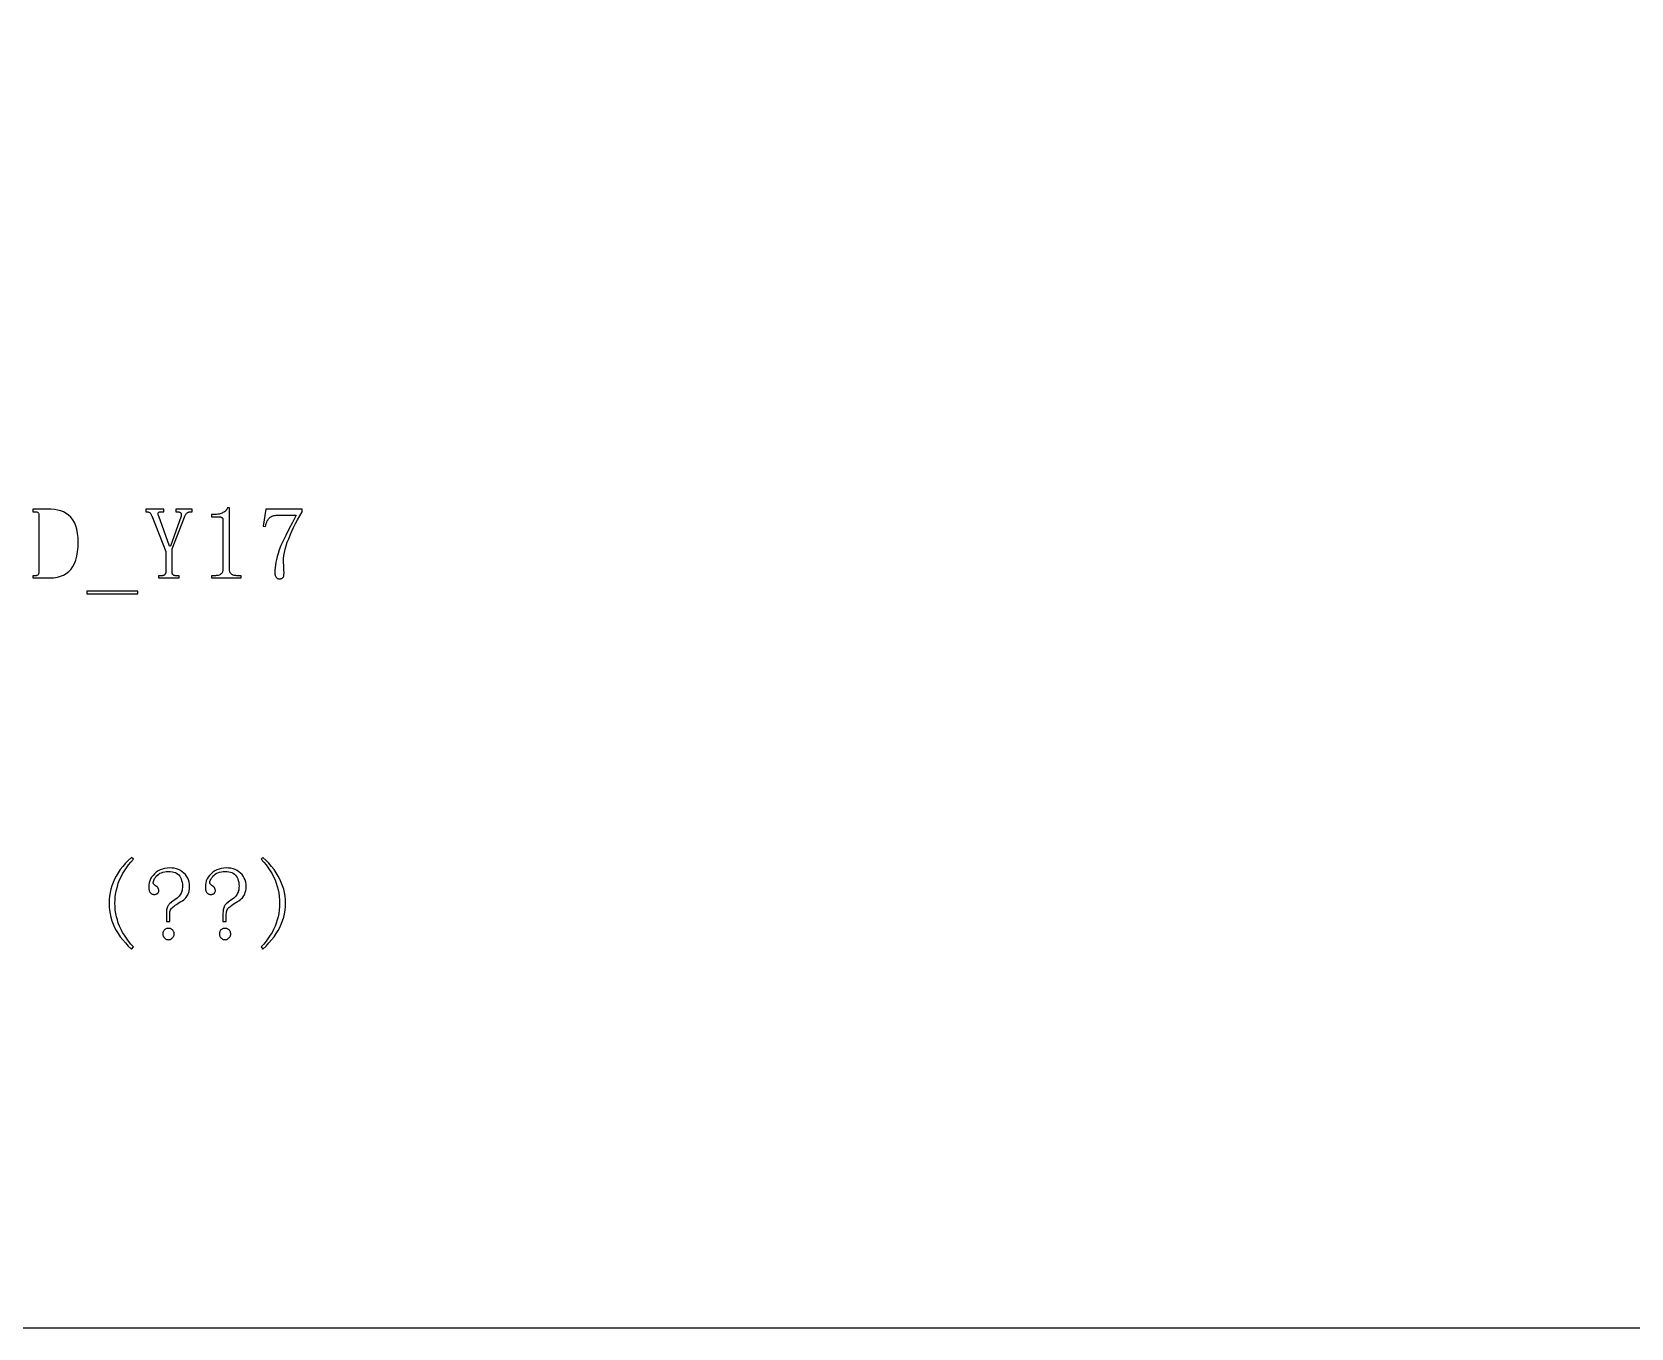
# Model space of a CAD drawing. Extents: x -190 to 190, y -140 to 140.
# Drawn here: x -86.3 to 0, y -140 to -70 of the extents above; entities that cross this region are included whole.
import ezdxf

# ---------------------------------------------------------------- set-up
doc = ezdxf.new("R2010")
doc.units = 0
doc.header["$MEASUREMENT"] = 0
doc.layers.get('0').update_dxf_attribs({"linetype": 'CONTINUOUS'})

msp = doc.modelspace()

# ---------------------------------------------------------------- linework, layer by layer
msp.add_lwpolyline([(-190, 135.000039, -0.414214), (-185, 140.000049), (-185, 140.000049), (185, 140.000049), (185, 140.000049, -0.414214), (190, 135.000039), (190, 135.000039), (190, -134.999961), (190, -134.999961, -0.414214), (185, -139.999951), (185, -139.999951), (-185, -139.999951), (-185, -139.999951, -0.414214), (-190, -134.999961), (-190, -134.999961), (-190, 135.000039)], format="xyb")
for points in [[(-85.3, -95.78), (-86.27, -95.78), (-86.27, -95.78), (-86.27, -95.91), (-86.27, -95.91), (-86.09, -95.91), (-86.09, -95.91), (-86.07, -95.92), (-86.07, -95.92), (-86.05, -95.92), (-86.05, -95.92), (-86.03, -95.93), (-86.03, -95.93), (-86.01, -95.95), (-86.01, -95.95), (-85.99, -95.96), (-85.99, -95.96), (-85.98, -95.98), (-85.98, -95.98), (-85.97, -95.99), (-85.97, -95.99), (-85.95, -96.03), (-85.95, -96.03), (-85.95, -99.23), (-85.95, -99.23), (-85.96, -99.25), (-85.96, -99.25), (-85.96, -99.27), (-85.96, -99.27), (-85.97, -99.28), (-85.97, -99.28), (-85.98, -99.3), (-85.98, -99.3), (-85.99, -99.31), (-85.99, -99.31), (-86, -99.33), (-86, -99.33), (-86.06, -99.36), (-86.06, -99.36), (-86.08, -99.36), (-86.08, -99.36), (-86.1, -99.37), (-86.1, -99.37), (-86.27, -99.37), (-86.27, -99.37), (-86.27, -99.49), (-86.27, -99.49), (-85.35, -99.49), (-85.35, -99.49), (-85.15, -99.48), (-85.15, -99.48), (-84.95, -99.45), (-84.95, -99.45), (-84.78, -99.4), (-84.78, -99.4), (-84.61, -99.34), (-84.61, -99.34), (-84.47, -99.25), (-84.47, -99.25), (-84.33, -99.14), (-84.33, -99.14), (-84.21, -99.02), (-84.21, -99.02), (-84.11, -98.87), (-84.11, -98.87), (-84.02, -98.71), (-84.02, -98.71), (-83.95, -98.52), (-83.95, -98.52), (-83.9, -98.31), (-83.9, -98.31), (-83.86, -98.08), (-83.86, -98.08), (-83.83, -97.83), (-83.83, -97.83), (-83.83, -97.31), (-83.83, -97.31), (-83.86, -97.08), (-83.86, -97.08), (-83.9, -96.86), (-83.9, -96.86), (-83.96, -96.67), (-83.96, -96.67), (-84.03, -96.5), (-84.03, -96.5), (-84.12, -96.35), (-84.12, -96.35), (-84.23, -96.21), (-84.23, -96.21), (-84.35, -96.1), (-84.35, -96.1), (-84.48, -96), (-84.48, -96), (-84.62, -95.92), (-84.62, -95.92), (-84.77, -95.86), (-84.77, -95.86), (-84.94, -95.82), (-84.94, -95.82), (-85.11, -95.79), (-85.11, -95.79), (-85.3, -95.78)], [(-78.26, -96.12), (-78.27, -96.16), (-78.27, -96.16), (-78.85, -97.77), (-78.85, -97.77), (-78.89, -97.77), (-78.89, -97.77), (-79.48, -96.16), (-79.48, -96.16), (-79.49, -96.12), (-79.49, -96.12), (-79.5, -96.09), (-79.5, -96.09), (-79.5, -96.06), (-79.5, -96.06), (-79.5, -96.03), (-79.5, -96.03), (-79.5, -96.01), (-79.5, -96.01), (-79.5, -95.98), (-79.5, -95.98), (-79.49, -95.96), (-79.49, -95.96), (-79.49, -95.95), (-79.49, -95.95), (-79.47, -95.94), (-79.47, -95.94), (-79.46, -95.93), (-79.46, -95.93), (-79.44, -95.92), (-79.44, -95.92), (-79.41, -95.91), (-79.41, -95.91), (-79.38, -95.91), (-79.38, -95.91), (-79.34, -95.91), (-79.34, -95.91), (-79.21, -95.91), (-79.21, -95.91), (-79.21, -95.78), (-79.21, -95.78), (-80.17, -95.78), (-80.17, -95.78), (-80.17, -95.91), (-80.17, -95.91), (-80.13, -95.91), (-80.13, -95.91), (-80.1, -95.91), (-80.1, -95.91), (-80.08, -95.91), (-80.08, -95.91), (-80.05, -95.92), (-80.05, -95.92), (-80.03, -95.93), (-80.03, -95.93), (-80.01, -95.94), (-80.01, -95.94), (-79.98, -95.95), (-79.98, -95.95), (-79.96, -95.96), (-79.96, -95.96), (-79.94, -95.98), (-79.94, -95.98), (-79.93, -96.01), (-79.93, -96.01), (-79.91, -96.03), (-79.91, -96.03), (-79.89, -96.06), (-79.89, -96.06), (-79.88, -96.08), (-79.88, -96.08), (-79.87, -96.11), (-79.87, -96.11), (-79.85, -96.14), (-79.85, -96.14), (-79.1, -98.06), (-79.1, -98.06), (-79.1, -99.19), (-79.1, -99.19), (-79.1, -99.21), (-79.1, -99.21), (-79.11, -99.23), (-79.11, -99.23), (-79.11, -99.25), (-79.11, -99.25), (-79.12, -99.27), (-79.12, -99.27), (-79.13, -99.28), (-79.13, -99.28), (-79.14, -99.3), (-79.14, -99.3), (-79.16, -99.31), (-79.16, -99.31), (-79.17, -99.33), (-79.17, -99.33), (-79.19, -99.34), (-79.19, -99.34), (-79.2, -99.35), (-79.2, -99.35), (-79.22, -99.36), (-79.22, -99.36), (-79.25, -99.36), (-79.25, -99.36), (-79.27, -99.37), (-79.27, -99.37), (-79.3, -99.37), (-79.3, -99.37), (-79.49, -99.37), (-79.49, -99.37), (-79.49, -99.49), (-79.49, -99.49), (-78.37, -99.49), (-78.37, -99.49), (-78.37, -99.37), (-78.37, -99.37), (-78.56, -99.37), (-78.56, -99.37), (-78.59, -99.37), (-78.59, -99.37), (-78.61, -99.36), (-78.61, -99.36), (-78.64, -99.36), (-78.64, -99.36), (-78.66, -99.35), (-78.66, -99.35), (-78.68, -99.34), (-78.68, -99.34), (-78.7, -99.33), (-78.7, -99.33), (-78.71, -99.31), (-78.71, -99.31), (-78.73, -99.3), (-78.73, -99.3), (-78.73, -99.28), (-78.73, -99.28), (-78.74, -99.27), (-78.74, -99.27), (-78.75, -99.25), (-78.75, -99.25), (-78.75, -99.23), (-78.75, -99.23), (-78.75, -99.21), (-78.75, -99.21), (-78.76, -99.19), (-78.76, -99.19), (-78.76, -97.92), (-78.76, -97.92), (-78.09, -96.2), (-78.09, -96.2), (-78.07, -96.16), (-78.07, -96.16), (-78.05, -96.12), (-78.05, -96.12), (-78.03, -96.08), (-78.03, -96.08), (-78.01, -96.05), (-78.01, -96.05), (-77.99, -96.02), (-77.99, -96.02), (-77.96, -96), (-77.96, -96), (-77.94, -95.98), (-77.94, -95.98), (-77.91, -95.96), (-77.91, -95.96), (-77.89, -95.94), (-77.89, -95.94), (-77.86, -95.93), (-77.86, -95.93), (-77.83, -95.92), (-77.83, -95.92), (-77.8, -95.91), (-77.8, -95.91), (-77.77, -95.91), (-77.77, -95.91), (-77.74, -95.91), (-77.74, -95.91), (-77.67, -95.91), (-77.67, -95.91), (-77.67, -95.78), (-77.67, -95.78), (-78.55, -95.78), (-78.55, -95.78), (-78.55, -95.91), (-78.55, -95.91), (-78.51, -95.91), (-78.51, -95.91), (-78.46, -95.91), (-78.46, -95.91), (-78.43, -95.91), (-78.43, -95.91), (-78.39, -95.92), (-78.39, -95.92), (-78.36, -95.93), (-78.36, -95.93), (-78.34, -95.94), (-78.34, -95.94), (-78.32, -95.95), (-78.32, -95.95), (-78.3, -95.96), (-78.3, -95.96), (-78.28, -95.98), (-78.28, -95.98), (-78.27, -96.01), (-78.27, -96.01), (-78.26, -96.03), (-78.26, -96.03), (-78.26, -96.06), (-78.26, -96.06), (-78.26, -96.09), (-78.26, -96.09), (-78.26, -96.12)], [(-75.66, -99.01), (-75.66, -95.71), (-75.66, -95.71), (-75.76, -95.71), (-75.76, -95.71), (-75.78, -95.76), (-75.78, -95.76), (-75.81, -95.8), (-75.81, -95.8), (-75.84, -95.84), (-75.84, -95.84), (-75.88, -95.88), (-75.88, -95.88), (-75.92, -95.91), (-75.92, -95.91), (-75.96, -95.94), (-75.96, -95.94), (-76.01, -95.96), (-76.01, -95.96), (-76.05, -95.99), (-76.05, -95.99), (-76.11, -96.01), (-76.11, -96.01), (-76.16, -96.03), (-76.16, -96.03), (-76.22, -96.04), (-76.22, -96.04), (-76.29, -96.05), (-76.29, -96.05), (-76.35, -96.06), (-76.35, -96.06), (-76.42, -96.06), (-76.42, -96.06), (-76.62, -96.06), (-76.62, -96.06), (-76.62, -96.19), (-76.62, -96.19), (-76.23, -96.19), (-76.23, -96.19), (-76.2, -96.19), (-76.2, -96.19), (-76.17, -96.19), (-76.17, -96.19), (-76.14, -96.19), (-76.14, -96.19), (-76.12, -96.2), (-76.12, -96.2), (-76.1, -96.21), (-76.1, -96.21), (-76.08, -96.22), (-76.08, -96.22), (-76.06, -96.23), (-76.06, -96.23), (-76.05, -96.24), (-76.05, -96.24), (-76.03, -96.26), (-76.03, -96.26), (-76.02, -96.28), (-76.02, -96.28), (-76.02, -96.3), (-76.02, -96.3), (-76.01, -96.33), (-76.01, -96.33), (-76.01, -96.35), (-76.01, -96.35), (-76.01, -96.38), (-76.01, -96.38), (-76.01, -99.01), (-76.01, -99.01), (-76.01, -99.05), (-76.01, -99.05), (-76.01, -99.1), (-76.01, -99.1), (-76.03, -99.14), (-76.03, -99.14), (-76.04, -99.18), (-76.04, -99.18), (-76.06, -99.21), (-76.06, -99.21), (-76.09, -99.24), (-76.09, -99.24), (-76.12, -99.27), (-76.12, -99.27), (-76.15, -99.3), (-76.15, -99.3), (-76.18, -99.32), (-76.18, -99.32), (-76.22, -99.33), (-76.22, -99.33), (-76.26, -99.35), (-76.26, -99.35), (-76.31, -99.36), (-76.31, -99.36), (-76.37, -99.36), (-76.37, -99.36), (-76.42, -99.37), (-76.42, -99.37), (-76.62, -99.37), (-76.62, -99.37), (-76.62, -99.49), (-76.62, -99.49), (-75.03, -99.49), (-75.03, -99.49), (-75.03, -99.37), (-75.03, -99.37), (-75.26, -99.37), (-75.26, -99.37), (-75.31, -99.36), (-75.31, -99.36), (-75.36, -99.36), (-75.36, -99.36), (-75.41, -99.35), (-75.41, -99.35), (-75.45, -99.33), (-75.45, -99.33), (-75.49, -99.32), (-75.49, -99.32), (-75.53, -99.3), (-75.53, -99.3), (-75.56, -99.27), (-75.56, -99.27), (-75.59, -99.24), (-75.59, -99.24), (-75.61, -99.21), (-75.61, -99.21), (-75.63, -99.18), (-75.63, -99.18), (-75.64, -99.14), (-75.64, -99.14), (-75.65, -99.1), (-75.65, -99.1), (-75.66, -99.05), (-75.66, -99.05), (-75.66, -99.01)], [(-71.86, -96.14), (-71.73, -95.92), (-71.73, -95.92), (-71.73, -95.78), (-71.73, -95.78), (-73.7, -95.78), (-73.7, -95.78), (-73.84, -96.69), (-73.84, -96.69), (-73.71, -96.71), (-73.71, -96.71), (-73.7, -96.63), (-73.7, -96.63), (-73.67, -96.55), (-73.67, -96.55), (-73.65, -96.48), (-73.65, -96.48), (-73.62, -96.41), (-73.62, -96.41), (-73.58, -96.36), (-73.58, -96.36), (-73.55, -96.3), (-73.55, -96.3), (-73.51, -96.26), (-73.51, -96.26), (-73.46, -96.21), (-73.46, -96.21), (-73.42, -96.18), (-73.42, -96.18), (-73.37, -96.15), (-73.37, -96.15), (-73.32, -96.13), (-73.32, -96.13), (-73.26, -96.12), (-73.26, -96.12), (-73.2, -96.11), (-73.2, -96.11), (-73.13, -96.1), (-73.13, -96.1), (-72.05, -96.1), (-72.05, -96.1), (-72.26, -96.5), (-72.26, -96.5), (-72.46, -96.86), (-72.46, -96.86), (-72.62, -97.19), (-72.62, -97.19), (-72.76, -97.48), (-72.76, -97.48), (-72.88, -97.74), (-72.88, -97.74), (-72.97, -97.97), (-72.97, -97.97), (-73.03, -98.16), (-73.03, -98.16), (-73.08, -98.33), (-73.08, -98.33), (-73.12, -98.49), (-73.12, -98.49), (-73.15, -98.64), (-73.15, -98.64), (-73.18, -98.79), (-73.18, -98.79), (-73.2, -98.92), (-73.2, -98.92), (-73.21, -99.05), (-73.21, -99.05), (-73.21, -99.17), (-73.21, -99.17), (-73.21, -99.23), (-73.21, -99.23), (-73.21, -99.28), (-73.21, -99.28), (-73.2, -99.33), (-73.2, -99.33), (-73.19, -99.36), (-73.19, -99.36), (-73.18, -99.4), (-73.18, -99.4), (-73.16, -99.43), (-73.16, -99.43), (-73.14, -99.45), (-73.14, -99.45), (-73.12, -99.47), (-73.12, -99.47), (-73.1, -99.49), (-73.1, -99.49), (-73.08, -99.51), (-73.08, -99.51), (-73.05, -99.52), (-73.05, -99.52), (-73.02, -99.53), (-73.02, -99.53), (-72.99, -99.53), (-72.99, -99.53), (-72.96, -99.53), (-72.96, -99.53), (-72.93, -99.53), (-72.93, -99.53), (-72.89, -99.53), (-72.89, -99.53), (-72.86, -99.52), (-72.86, -99.52), (-72.83, -99.51), (-72.83, -99.51), (-72.81, -99.5), (-72.81, -99.5), (-72.79, -99.48), (-72.79, -99.48), (-72.77, -99.46), (-72.77, -99.46), (-72.75, -99.44), (-72.75, -99.44), (-72.74, -99.42), (-72.74, -99.42), (-72.73, -99.39), (-72.73, -99.39), (-72.72, -99.35), (-72.72, -99.35), (-72.72, -99.31), (-72.72, -99.31), (-72.72, -99.27), (-72.72, -99.27), (-72.71, -99.23), (-72.71, -99.23), (-72.71, -99.17), (-72.71, -99.17), (-72.72, -99.11), (-72.72, -99.11), (-72.72, -99.05), (-72.72, -99.05), (-72.72, -98.99), (-72.72, -98.99), (-72.72, -98.94), (-72.72, -98.94), (-72.72, -98.89), (-72.72, -98.89), (-72.73, -98.84), (-72.73, -98.84), (-72.73, -98.8), (-72.73, -98.8), (-72.73, -98.76), (-72.73, -98.76), (-72.74, -98.72), (-72.74, -98.72), (-72.74, -98.68), (-72.74, -98.68), (-72.74, -98.65), (-72.74, -98.65), (-72.74, -98.62), (-72.74, -98.62), (-72.74, -98.59), (-72.74, -98.59), (-72.74, -98.44), (-72.74, -98.44), (-72.72, -98.28), (-72.72, -98.28), (-72.69, -98.11), (-72.69, -98.11), (-72.65, -97.94), (-72.65, -97.94), (-72.6, -97.76), (-72.6, -97.76), (-72.54, -97.56), (-72.54, -97.56), (-72.46, -97.37), (-72.46, -97.37), (-72.38, -97.17), (-72.38, -97.17), (-72.3, -96.97), (-72.3, -96.97), (-72.2, -96.76), (-72.2, -96.76), (-72.09, -96.55), (-72.09, -96.55), (-71.98, -96.35), (-71.98, -96.35), (-71.86, -96.14)], [(-83.35, -100.21), (-83.35, -100.34), (-83.35, -100.34), (-80.6, -100.34), (-80.6, -100.34), (-80.6, -100.21), (-80.6, -100.21), (-83.35, -100.21)], [(-80.98, -114.83), (-80.84, -114.68), (-80.84, -114.68), (-80.95, -114.58), (-80.95, -114.58), (-81.12, -114.74), (-81.12, -114.74), (-81.27, -114.9), (-81.27, -114.9), (-81.42, -115.07), (-81.42, -115.07), (-81.55, -115.24), (-81.55, -115.24), (-81.67, -115.41), (-81.67, -115.41), (-81.77, -115.59), (-81.77, -115.59), (-81.87, -115.76), (-81.87, -115.76), (-81.94, -115.94), (-81.94, -115.94), (-82.01, -116.12), (-82.01, -116.12), (-82.06, -116.3), (-82.06, -116.3), (-82.1, -116.48), (-82.1, -116.48), (-82.13, -116.67), (-82.13, -116.67), (-82.15, -116.86), (-82.15, -116.86), (-82.16, -117.05), (-82.16, -117.05), (-82.15, -117.25), (-82.15, -117.25), (-82.13, -117.44), (-82.13, -117.44), (-82.1, -117.63), (-82.1, -117.63), (-82.06, -117.81), (-82.06, -117.81), (-82.01, -118), (-82.01, -118), (-81.94, -118.18), (-81.94, -118.18), (-81.87, -118.36), (-81.87, -118.36), (-81.77, -118.53), (-81.77, -118.53), (-81.67, -118.7), (-81.67, -118.7), (-81.55, -118.87), (-81.55, -118.87), (-81.42, -119.04), (-81.42, -119.04), (-81.27, -119.2), (-81.27, -119.2), (-81.12, -119.37), (-81.12, -119.37), (-80.95, -119.53), (-80.95, -119.53), (-80.84, -119.42), (-80.84, -119.42), (-80.98, -119.26), (-80.98, -119.26), (-81.1, -119.11), (-81.1, -119.11), (-81.22, -118.95), (-81.22, -118.95), (-81.33, -118.79), (-81.33, -118.79), (-81.43, -118.63), (-81.43, -118.63), (-81.51, -118.47), (-81.51, -118.47), (-81.59, -118.3), (-81.59, -118.3), (-81.66, -118.14), (-81.66, -118.14), (-81.71, -117.96), (-81.71, -117.96), (-81.76, -117.79), (-81.76, -117.79), (-81.79, -117.61), (-81.79, -117.61), (-81.82, -117.43), (-81.82, -117.43), (-81.83, -117.24), (-81.83, -117.24), (-81.84, -117.05), (-81.84, -117.05), (-81.83, -116.87), (-81.83, -116.87), (-81.82, -116.69), (-81.82, -116.69), (-81.79, -116.5), (-81.79, -116.5), (-81.76, -116.33), (-81.76, -116.33), (-81.71, -116.15), (-81.71, -116.15), (-81.66, -115.98), (-81.66, -115.98), (-81.59, -115.8), (-81.59, -115.8), (-81.51, -115.63), (-81.51, -115.63), (-81.43, -115.47), (-81.43, -115.47), (-81.33, -115.3), (-81.33, -115.3), (-81.22, -115.14), (-81.22, -115.14), (-81.1, -114.99), (-81.1, -114.99), (-80.98, -114.83)], [(-73.85, -114.58), (-73.95, -114.68), (-73.95, -114.68), (-73.81, -114.83), (-73.81, -114.83), (-73.68, -114.99), (-73.68, -114.99), (-73.57, -115.14), (-73.57, -115.14), (-73.46, -115.3), (-73.46, -115.3), (-73.36, -115.47), (-73.36, -115.47), (-73.28, -115.63), (-73.28, -115.63), (-73.2, -115.8), (-73.2, -115.8), (-73.13, -115.98), (-73.13, -115.98), (-73.08, -116.15), (-73.08, -116.15), (-73.03, -116.33), (-73.03, -116.33), (-73, -116.5), (-73, -116.5), (-72.97, -116.69), (-72.97, -116.69), (-72.96, -116.87), (-72.96, -116.87), (-72.95, -117.05), (-72.95, -117.05), (-72.96, -117.24), (-72.96, -117.24), (-72.97, -117.43), (-72.97, -117.43), (-73, -117.61), (-73, -117.61), (-73.03, -117.79), (-73.03, -117.79), (-73.08, -117.96), (-73.08, -117.96), (-73.13, -118.14), (-73.13, -118.14), (-73.2, -118.3), (-73.2, -118.3), (-73.28, -118.47), (-73.28, -118.47), (-73.36, -118.63), (-73.36, -118.63), (-73.46, -118.79), (-73.46, -118.79), (-73.57, -118.95), (-73.57, -118.95), (-73.68, -119.11), (-73.68, -119.11), (-73.81, -119.26), (-73.81, -119.26), (-73.95, -119.42), (-73.95, -119.42), (-73.85, -119.53), (-73.85, -119.53), (-73.68, -119.37), (-73.68, -119.37), (-73.53, -119.2), (-73.53, -119.2), (-73.39, -119.04), (-73.39, -119.04), (-73.25, -118.87), (-73.25, -118.87), (-73.14, -118.7), (-73.14, -118.7), (-73.03, -118.53), (-73.03, -118.53), (-72.94, -118.36), (-72.94, -118.36), (-72.86, -118.18), (-72.86, -118.18), (-72.79, -118), (-72.79, -118), (-72.73, -117.81), (-72.73, -117.81), (-72.69, -117.63), (-72.69, -117.63), (-72.66, -117.44), (-72.66, -117.44), (-72.64, -117.25), (-72.64, -117.25), (-72.63, -117.05), (-72.63, -117.05), (-72.64, -116.86), (-72.64, -116.86), (-72.66, -116.67), (-72.66, -116.67), (-72.69, -116.48), (-72.69, -116.48), (-72.73, -116.3), (-72.73, -116.3), (-72.79, -116.12), (-72.79, -116.12), (-72.86, -115.94), (-72.86, -115.94), (-72.94, -115.76), (-72.94, -115.76), (-73.03, -115.59), (-73.03, -115.59), (-73.14, -115.41), (-73.14, -115.41), (-73.25, -115.24), (-73.25, -115.24), (-73.39, -115.07), (-73.39, -115.07), (-73.53, -114.9), (-73.53, -114.9), (-73.68, -114.74), (-73.68, -114.74), (-73.85, -114.58)], [(-79.76, -116.58), (-79.73, -116.58), (-79.73, -116.58), (-79.7, -116.58), (-79.7, -116.58), (-79.67, -116.58), (-79.67, -116.58), (-79.64, -116.57), (-79.64, -116.57), (-79.61, -116.56), (-79.61, -116.56), (-79.59, -116.55), (-79.59, -116.55), (-79.57, -116.54), (-79.57, -116.54), (-79.55, -116.53), (-79.55, -116.53), (-79.53, -116.51), (-79.53, -116.51), (-79.51, -116.5), (-79.51, -116.5), (-79.5, -116.48), (-79.5, -116.48), (-79.49, -116.46), (-79.49, -116.46), (-79.48, -116.43), (-79.48, -116.43), (-79.48, -116.4), (-79.48, -116.4), (-79.48, -116.37), (-79.48, -116.37), (-79.48, -116.35), (-79.48, -116.35), (-79.48, -116.33), (-79.48, -116.33), (-79.49, -116.3), (-79.49, -116.3), (-79.49, -116.28), (-79.49, -116.28), (-79.5, -116.26), (-79.5, -116.26), (-79.51, -116.24), (-79.51, -116.24), (-79.52, -116.22), (-79.52, -116.22), (-79.53, -116.21), (-79.53, -116.21), (-79.54, -116.19), (-79.54, -116.19), (-79.55, -116.18), (-79.55, -116.18), (-79.57, -116.16), (-79.57, -116.16), (-79.59, -116.15), (-79.59, -116.15), (-79.61, -116.14), (-79.61, -116.14), (-79.63, -116.12), (-79.63, -116.12), (-79.65, -116.11), (-79.65, -116.11), (-79.67, -116.09), (-79.67, -116.09), (-79.68, -116.08), (-79.68, -116.08), (-79.7, -116.07), (-79.7, -116.07), (-79.71, -116.06), (-79.71, -116.06), (-79.72, -116.05), (-79.72, -116.05), (-79.73, -116.04), (-79.73, -116.04), (-79.74, -116.03), (-79.74, -116.03), (-79.75, -116.02), (-79.75, -116.02), (-79.76, -116.01), (-79.76, -116.01), (-79.76, -115.99), (-79.76, -115.99), (-79.77, -115.98), (-79.77, -115.98), (-79.77, -115.96), (-79.77, -115.96), (-79.77, -115.94), (-79.77, -115.94), (-79.76, -115.89), (-79.76, -115.89), (-79.75, -115.83), (-79.75, -115.83), (-79.73, -115.77), (-79.73, -115.77), (-79.7, -115.72), (-79.7, -115.72), (-79.66, -115.66), (-79.66, -115.66), (-79.61, -115.6), (-79.61, -115.6), (-79.55, -115.54), (-79.55, -115.54), (-79.48, -115.49), (-79.48, -115.49), (-79.41, -115.44), (-79.41, -115.44), (-79.33, -115.41), (-79.33, -115.41), (-79.25, -115.38), (-79.25, -115.38), (-79.15, -115.36), (-79.15, -115.36), (-79.05, -115.35), (-79.05, -115.35), (-78.94, -115.35), (-78.94, -115.35), (-78.84, -115.35), (-78.84, -115.35), (-78.74, -115.36), (-78.74, -115.36), (-78.66, -115.38), (-78.66, -115.38), (-78.58, -115.4), (-78.58, -115.4), (-78.51, -115.44), (-78.51, -115.44), (-78.45, -115.48), (-78.45, -115.48), (-78.39, -115.53), (-78.39, -115.53), (-78.34, -115.59), (-78.34, -115.59), (-78.3, -115.66), (-78.3, -115.66), (-78.26, -115.73), (-78.26, -115.73), (-78.24, -115.82), (-78.24, -115.82), (-78.22, -115.92), (-78.22, -115.92), (-78.2, -116.02), (-78.2, -116.02), (-78.2, -116.14), (-78.2, -116.14), (-78.2, -116.21), (-78.2, -116.21), (-78.21, -116.28), (-78.21, -116.28), (-78.22, -116.35), (-78.22, -116.35), (-78.23, -116.41), (-78.23, -116.41), (-78.25, -116.46), (-78.25, -116.46), (-78.27, -116.52), (-78.27, -116.52), (-78.3, -116.57), (-78.3, -116.57), (-78.33, -116.62), (-78.33, -116.62), (-78.37, -116.67), (-78.37, -116.67), (-78.42, -116.72), (-78.42, -116.72), (-78.49, -116.78), (-78.49, -116.78), (-78.56, -116.83), (-78.56, -116.83), (-78.64, -116.89), (-78.64, -116.89), (-78.73, -116.96), (-78.73, -116.96), (-78.78, -116.99), (-78.78, -116.99), (-78.83, -117.03), (-78.83, -117.03), (-78.87, -117.07), (-78.87, -117.07), (-78.91, -117.1), (-78.91, -117.1), (-78.94, -117.14), (-78.94, -117.14), (-78.97, -117.18), (-78.97, -117.18), (-78.99, -117.22), (-78.99, -117.22), (-79.01, -117.26), (-79.01, -117.26), (-79.03, -117.31), (-79.03, -117.31), (-79.04, -117.36), (-79.04, -117.36), (-79.05, -117.41), (-79.05, -117.41), (-79.06, -117.47), (-79.06, -117.47), (-79.06, -117.53), (-79.06, -117.53), (-79.06, -117.6), (-79.06, -117.6), (-79.06, -118.04), (-79.06, -118.04), (-78.88, -118.04), (-78.88, -118.04), (-78.88, -117.65), (-78.88, -117.65), (-78.88, -117.58), (-78.88, -117.58), (-78.87, -117.52), (-78.87, -117.52), (-78.86, -117.46), (-78.86, -117.46), (-78.84, -117.41), (-78.84, -117.41), (-78.81, -117.36), (-78.81, -117.36), (-78.78, -117.32), (-78.78, -117.32), (-78.74, -117.29), (-78.74, -117.29), (-78.7, -117.25), (-78.7, -117.25), (-78.65, -117.21), (-78.65, -117.21), (-78.59, -117.17), (-78.59, -117.17), (-78.52, -117.12), (-78.52, -117.12), (-78.45, -117.08), (-78.45, -117.08), (-78.37, -117.02), (-78.37, -117.02), (-78.28, -116.97), (-78.28, -116.97), (-78.2, -116.92), (-78.2, -116.92), (-78.13, -116.87), (-78.13, -116.87), (-78.07, -116.82), (-78.07, -116.82), (-78.02, -116.77), (-78.02, -116.77), (-77.97, -116.71), (-77.97, -116.71), (-77.94, -116.65), (-77.94, -116.65), (-77.91, -116.6), (-77.91, -116.6), (-77.88, -116.54), (-77.88, -116.54), (-77.86, -116.48), (-77.86, -116.48), (-77.84, -116.42), (-77.84, -116.42), (-77.83, -116.36), (-77.83, -116.36), (-77.82, -116.29), (-77.82, -116.29), (-77.81, -116.22), (-77.81, -116.22), (-77.81, -116.15), (-77.81, -116.15), (-77.82, -116.03), (-77.82, -116.03), (-77.84, -115.91), (-77.84, -115.91), (-77.87, -115.8), (-77.87, -115.8), (-77.91, -115.7), (-77.91, -115.7), (-77.97, -115.6), (-77.97, -115.6), (-78.04, -115.51), (-78.04, -115.51), (-78.12, -115.43), (-78.12, -115.43), (-78.21, -115.36), (-78.21, -115.36), (-78.3, -115.29), (-78.3, -115.29), (-78.41, -115.24), (-78.41, -115.24), (-78.52, -115.2), (-78.52, -115.2), (-78.64, -115.17), (-78.64, -115.17), (-78.76, -115.16), (-78.76, -115.16), (-78.89, -115.15), (-78.89, -115.15), (-79.03, -115.16), (-79.03, -115.16), (-79.16, -115.18), (-79.16, -115.18), (-79.28, -115.21), (-79.28, -115.21), (-79.4, -115.25), (-79.4, -115.25), (-79.5, -115.31), (-79.5, -115.31), (-79.61, -115.38), (-79.61, -115.38), (-79.7, -115.46), (-79.7, -115.46), (-79.78, -115.55), (-79.78, -115.55), (-79.86, -115.64), (-79.86, -115.64), (-79.92, -115.74), (-79.92, -115.74), (-79.96, -115.84), (-79.96, -115.84), (-79.99, -115.95), (-79.99, -115.95), (-80.01, -116.06), (-80.01, -116.06), (-80.02, -116.17), (-80.02, -116.17), (-80.02, -116.23), (-80.02, -116.23), (-80.01, -116.29), (-80.01, -116.29), (-80, -116.34), (-80, -116.34), (-79.99, -116.39), (-79.99, -116.39), (-79.98, -116.42), (-79.98, -116.42), (-79.96, -116.46), (-79.96, -116.46), (-79.94, -116.48), (-79.94, -116.48), (-79.91, -116.51), (-79.91, -116.51), (-79.89, -116.53), (-79.89, -116.53), (-79.86, -116.55), (-79.86, -116.55), (-79.83, -116.56), (-79.83, -116.56), (-79.8, -116.57), (-79.8, -116.57), (-79.76, -116.58)], [(-76.71, -116.58), (-76.67, -116.58), (-76.67, -116.58), (-76.64, -116.58), (-76.64, -116.58), (-76.61, -116.58), (-76.61, -116.58), (-76.58, -116.57), (-76.58, -116.57), (-76.56, -116.56), (-76.56, -116.56), (-76.53, -116.55), (-76.53, -116.55), (-76.51, -116.54), (-76.51, -116.54), (-76.49, -116.53), (-76.49, -116.53), (-76.47, -116.51), (-76.47, -116.51), (-76.46, -116.5), (-76.46, -116.5), (-76.44, -116.48), (-76.44, -116.48), (-76.44, -116.46), (-76.44, -116.46), (-76.43, -116.43), (-76.43, -116.43), (-76.42, -116.4), (-76.42, -116.4), (-76.42, -116.37), (-76.42, -116.37), (-76.42, -116.35), (-76.42, -116.35), (-76.43, -116.33), (-76.43, -116.33), (-76.43, -116.3), (-76.43, -116.3), (-76.44, -116.28), (-76.44, -116.28), (-76.44, -116.26), (-76.44, -116.26), (-76.45, -116.24), (-76.45, -116.24), (-76.46, -116.22), (-76.46, -116.22), (-76.47, -116.21), (-76.47, -116.21), (-76.48, -116.19), (-76.48, -116.19), (-76.5, -116.18), (-76.5, -116.18), (-76.51, -116.16), (-76.51, -116.16), (-76.53, -116.15), (-76.53, -116.15), (-76.55, -116.14), (-76.55, -116.14), (-76.58, -116.12), (-76.58, -116.12), (-76.59, -116.11), (-76.59, -116.11), (-76.61, -116.09), (-76.61, -116.09), (-76.63, -116.08), (-76.63, -116.08), (-76.64, -116.07), (-76.64, -116.07), (-76.65, -116.06), (-76.65, -116.06), (-76.66, -116.05), (-76.66, -116.05), (-76.67, -116.04), (-76.67, -116.04), (-76.68, -116.03), (-76.68, -116.03), (-76.69, -116.02), (-76.69, -116.02), (-76.7, -116.01), (-76.7, -116.01), (-76.71, -115.99), (-76.71, -115.99), (-76.71, -115.98), (-76.71, -115.98), (-76.71, -115.96), (-76.71, -115.96), (-76.71, -115.94), (-76.71, -115.94), (-76.71, -115.89), (-76.71, -115.89), (-76.7, -115.83), (-76.7, -115.83), (-76.67, -115.77), (-76.67, -115.77), (-76.64, -115.72), (-76.64, -115.72), (-76.6, -115.66), (-76.6, -115.66), (-76.55, -115.6), (-76.55, -115.6), (-76.49, -115.54), (-76.49, -115.54), (-76.43, -115.49), (-76.43, -115.49), (-76.36, -115.44), (-76.36, -115.44), (-76.28, -115.41), (-76.28, -115.41), (-76.19, -115.38), (-76.19, -115.38), (-76.09, -115.36), (-76.09, -115.36), (-75.99, -115.35), (-75.99, -115.35), (-75.88, -115.35), (-75.88, -115.35), (-75.78, -115.35), (-75.78, -115.35), (-75.69, -115.36), (-75.69, -115.36), (-75.6, -115.38), (-75.6, -115.38), (-75.53, -115.4), (-75.53, -115.4), (-75.46, -115.44), (-75.46, -115.44), (-75.39, -115.48), (-75.39, -115.48), (-75.34, -115.53), (-75.34, -115.53), (-75.29, -115.59), (-75.29, -115.59), (-75.24, -115.66), (-75.24, -115.66), (-75.21, -115.73), (-75.21, -115.73), (-75.18, -115.82), (-75.18, -115.82), (-75.16, -115.92), (-75.16, -115.92), (-75.15, -116.02), (-75.15, -116.02), (-75.14, -116.14), (-75.14, -116.14), (-75.15, -116.21), (-75.15, -116.21), (-75.15, -116.28), (-75.15, -116.28), (-75.16, -116.35), (-75.16, -116.35), (-75.18, -116.41), (-75.18, -116.41), (-75.19, -116.46), (-75.19, -116.46), (-75.22, -116.52), (-75.22, -116.52), (-75.24, -116.57), (-75.24, -116.57), (-75.27, -116.62), (-75.27, -116.62), (-75.32, -116.67), (-75.32, -116.67), (-75.37, -116.72), (-75.37, -116.72), (-75.43, -116.78), (-75.43, -116.78), (-75.5, -116.83), (-75.5, -116.83), (-75.58, -116.89), (-75.58, -116.89), (-75.67, -116.96), (-75.67, -116.96), (-75.73, -116.99), (-75.73, -116.99), (-75.77, -117.03), (-75.77, -117.03), (-75.82, -117.07), (-75.82, -117.07), (-75.85, -117.1), (-75.85, -117.1), (-75.89, -117.14), (-75.89, -117.14), (-75.91, -117.18), (-75.91, -117.18), (-75.94, -117.22), (-75.94, -117.22), (-75.95, -117.26), (-75.95, -117.26), (-75.97, -117.31), (-75.97, -117.31), (-75.98, -117.36), (-75.98, -117.36), (-75.99, -117.41), (-75.99, -117.41), (-76, -117.47), (-76, -117.47), (-76, -117.53), (-76, -117.53), (-76.01, -117.6), (-76.01, -117.6), (-76.01, -118.04), (-76.01, -118.04), (-75.83, -118.04), (-75.83, -118.04), (-75.83, -117.65), (-75.83, -117.65), (-75.82, -117.58), (-75.82, -117.58), (-75.81, -117.52), (-75.81, -117.52), (-75.8, -117.46), (-75.8, -117.46), (-75.78, -117.41), (-75.78, -117.41), (-75.75, -117.36), (-75.75, -117.36), (-75.72, -117.32), (-75.72, -117.32), (-75.69, -117.29), (-75.69, -117.29), (-75.64, -117.25), (-75.64, -117.25), (-75.59, -117.21), (-75.59, -117.21), (-75.53, -117.17), (-75.53, -117.17), (-75.47, -117.12), (-75.47, -117.12), (-75.4, -117.08), (-75.4, -117.08), (-75.32, -117.02), (-75.32, -117.02), (-75.23, -116.97), (-75.23, -116.97), (-75.15, -116.92), (-75.15, -116.92), (-75.08, -116.87), (-75.08, -116.87), (-75.02, -116.82), (-75.02, -116.82), (-74.96, -116.77), (-74.96, -116.77), (-74.92, -116.71), (-74.92, -116.71), (-74.88, -116.65), (-74.88, -116.65), (-74.85, -116.6), (-74.85, -116.6), (-74.83, -116.54), (-74.83, -116.54), (-74.81, -116.48), (-74.81, -116.48), (-74.79, -116.42), (-74.79, -116.42), (-74.77, -116.36), (-74.77, -116.36), (-74.76, -116.29), (-74.76, -116.29), (-74.76, -116.22), (-74.76, -116.22), (-74.76, -116.15), (-74.76, -116.15), (-74.76, -116.03), (-74.76, -116.03), (-74.78, -115.91), (-74.78, -115.91), (-74.81, -115.8), (-74.81, -115.8), (-74.86, -115.7), (-74.86, -115.7), (-74.91, -115.6), (-74.91, -115.6), (-74.98, -115.51), (-74.98, -115.51), (-75.06, -115.43), (-75.06, -115.43), (-75.15, -115.36), (-75.15, -115.36), (-75.25, -115.29), (-75.25, -115.29), (-75.35, -115.24), (-75.35, -115.24), (-75.46, -115.2), (-75.46, -115.2), (-75.58, -115.17), (-75.58, -115.17), (-75.71, -115.16), (-75.71, -115.16), (-75.84, -115.15), (-75.84, -115.15), (-75.97, -115.16), (-75.97, -115.16), (-76.1, -115.18), (-76.1, -115.18), (-76.22, -115.21), (-76.22, -115.21), (-76.34, -115.25), (-76.34, -115.25), (-76.45, -115.31), (-76.45, -115.31), (-76.55, -115.38), (-76.55, -115.38), (-76.64, -115.46), (-76.64, -115.46), (-76.73, -115.55), (-76.73, -115.55), (-76.8, -115.64), (-76.8, -115.64), (-76.86, -115.74), (-76.86, -115.74), (-76.91, -115.84), (-76.91, -115.84), (-76.94, -115.95), (-76.94, -115.95), (-76.96, -116.06), (-76.96, -116.06), (-76.96, -116.17), (-76.96, -116.17), (-76.96, -116.23), (-76.96, -116.23), (-76.96, -116.29), (-76.96, -116.29), (-76.95, -116.34), (-76.95, -116.34), (-76.94, -116.39), (-76.94, -116.39), (-76.92, -116.42), (-76.92, -116.42), (-76.9, -116.46), (-76.9, -116.46), (-76.88, -116.48), (-76.88, -116.48), (-76.86, -116.51), (-76.86, -116.51), (-76.83, -116.53), (-76.83, -116.53), (-76.8, -116.55), (-76.8, -116.55), (-76.77, -116.56), (-76.77, -116.56), (-76.74, -116.57), (-76.74, -116.57), (-76.71, -116.58)], [(-78.65, -118.76), (-78.64, -118.72), (-78.64, -118.72), (-78.65, -118.68), (-78.65, -118.68), (-78.65, -118.65), (-78.65, -118.65), (-78.66, -118.61), (-78.66, -118.61), (-78.68, -118.58), (-78.68, -118.58), (-78.69, -118.55), (-78.69, -118.55), (-78.72, -118.52), (-78.72, -118.52), (-78.74, -118.5), (-78.74, -118.5), (-78.77, -118.48), (-78.77, -118.48), (-78.79, -118.46), (-78.79, -118.46), (-78.82, -118.44), (-78.82, -118.44), (-78.85, -118.43), (-78.85, -118.43), (-78.88, -118.42), (-78.88, -118.42), (-78.92, -118.42), (-78.92, -118.42), (-78.95, -118.42), (-78.95, -118.42), (-78.99, -118.42), (-78.99, -118.42), (-79.02, -118.42), (-79.02, -118.42), (-79.06, -118.43), (-79.06, -118.43), (-79.09, -118.44), (-79.09, -118.44), (-79.12, -118.46), (-79.12, -118.46), (-79.15, -118.48), (-79.15, -118.48), (-79.17, -118.5), (-79.17, -118.5), (-79.19, -118.52), (-79.19, -118.52), (-79.21, -118.55), (-79.21, -118.55), (-79.23, -118.58), (-79.23, -118.58), (-79.24, -118.61), (-79.24, -118.61), (-79.25, -118.65), (-79.25, -118.65), (-79.25, -118.68), (-79.25, -118.68), (-79.26, -118.72), (-79.26, -118.72), (-79.25, -118.76), (-79.25, -118.76), (-79.25, -118.79), (-79.25, -118.79), (-79.24, -118.82), (-79.24, -118.82), (-79.23, -118.85), (-79.23, -118.85), (-79.21, -118.88), (-79.21, -118.88), (-79.19, -118.9), (-79.19, -118.9), (-79.17, -118.93), (-79.17, -118.93), (-79.15, -118.95), (-79.15, -118.95), (-79.12, -118.98), (-79.12, -118.98), (-79.09, -118.99), (-79.09, -118.99), (-79.06, -119.01), (-79.06, -119.01), (-79.02, -119.02), (-79.02, -119.02), (-78.99, -119.02), (-78.99, -119.02), (-78.95, -119.03), (-78.95, -119.03), (-78.92, -119.02), (-78.92, -119.02), (-78.88, -119.02), (-78.88, -119.02), (-78.85, -119.01), (-78.85, -119.01), (-78.82, -118.99), (-78.82, -118.99), (-78.79, -118.98), (-78.79, -118.98), (-78.77, -118.95), (-78.77, -118.95), (-78.74, -118.93), (-78.74, -118.93), (-78.72, -118.9), (-78.72, -118.9), (-78.69, -118.88), (-78.69, -118.88), (-78.68, -118.85), (-78.68, -118.85), (-78.66, -118.82), (-78.66, -118.82), (-78.65, -118.79), (-78.65, -118.79), (-78.65, -118.76)], [(-75.59, -118.76), (-75.59, -118.72), (-75.59, -118.72), (-75.59, -118.68), (-75.59, -118.68), (-75.6, -118.65), (-75.6, -118.65), (-75.61, -118.61), (-75.61, -118.61), (-75.62, -118.58), (-75.62, -118.58), (-75.64, -118.55), (-75.64, -118.55), (-75.66, -118.52), (-75.66, -118.52), (-75.69, -118.5), (-75.69, -118.5), (-75.71, -118.48), (-75.71, -118.48), (-75.74, -118.46), (-75.74, -118.46), (-75.77, -118.44), (-75.77, -118.44), (-75.8, -118.43), (-75.8, -118.43), (-75.83, -118.42), (-75.83, -118.42), (-75.86, -118.42), (-75.86, -118.42), (-75.89, -118.42), (-75.89, -118.42), (-75.93, -118.42), (-75.93, -118.42), (-75.97, -118.42), (-75.97, -118.42), (-76, -118.43), (-76, -118.43), (-76.04, -118.44), (-76.04, -118.44), (-76.06, -118.46), (-76.06, -118.46), (-76.09, -118.48), (-76.09, -118.48), (-76.12, -118.5), (-76.12, -118.5), (-76.14, -118.52), (-76.14, -118.52), (-76.16, -118.55), (-76.16, -118.55), (-76.17, -118.58), (-76.17, -118.58), (-76.18, -118.61), (-76.18, -118.61), (-76.19, -118.65), (-76.19, -118.65), (-76.2, -118.68), (-76.2, -118.68), (-76.2, -118.72), (-76.2, -118.72), (-76.2, -118.76), (-76.2, -118.76), (-76.19, -118.79), (-76.19, -118.79), (-76.18, -118.82), (-76.18, -118.82), (-76.17, -118.85), (-76.17, -118.85), (-76.16, -118.88), (-76.16, -118.88), (-76.14, -118.9), (-76.14, -118.9), (-76.12, -118.93), (-76.12, -118.93), (-76.09, -118.95), (-76.09, -118.95), (-76.06, -118.98), (-76.06, -118.98), (-76.04, -118.99), (-76.04, -118.99), (-76, -119.01), (-76, -119.01), (-75.97, -119.02), (-75.97, -119.02), (-75.93, -119.02), (-75.93, -119.02), (-75.89, -119.03), (-75.89, -119.03), (-75.86, -119.02), (-75.86, -119.02), (-75.83, -119.02), (-75.83, -119.02), (-75.8, -119.01), (-75.8, -119.01), (-75.77, -118.99), (-75.77, -118.99), (-75.74, -118.98), (-75.74, -118.98), (-75.71, -118.95), (-75.71, -118.95), (-75.69, -118.93), (-75.69, -118.93), (-75.66, -118.9), (-75.66, -118.9), (-75.64, -118.88), (-75.64, -118.88), (-75.62, -118.85), (-75.62, -118.85), (-75.61, -118.82), (-75.61, -118.82), (-75.6, -118.79), (-75.6, -118.79), (-75.59, -118.76)]]:
    msp.add_lwpolyline(points)

doc.saveas('drawing.dxf')
